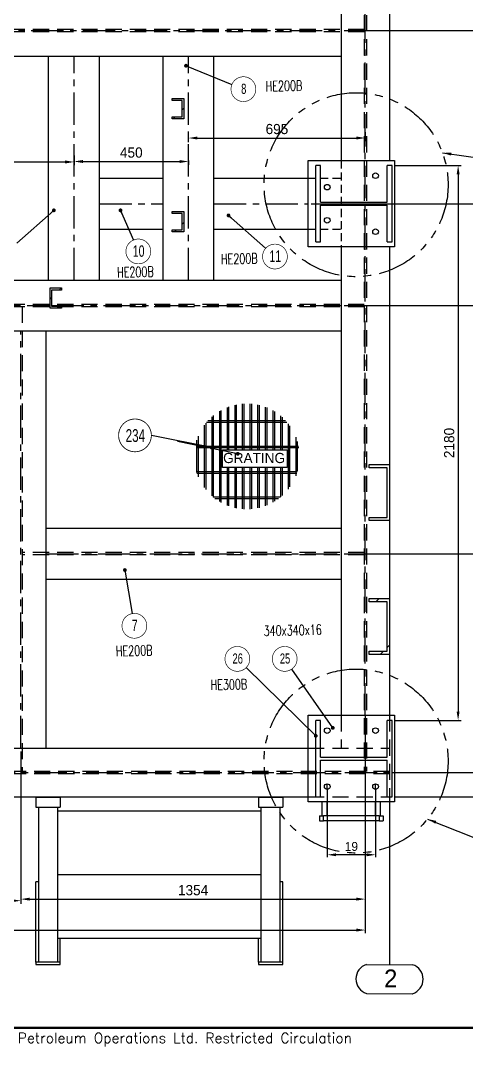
# Model space of a CAD drawing. Header units: millimetres. Extents: x 0 to 16187, y -20471 to 6290.
# Drawn here: x 7628.3 to 7803.6, y 5088.2 to 5491.2 of the extents above; entities that cross this region are included whole.
import ezdxf
from ezdxf.enums import TextEntityAlignment as Align

# ---------------------------------------------------------------- set-up
doc = ezdxf.new("R2010")
doc.units = ezdxf.units.MM
doc.header["$PDSIZE"] = -1
for name, pattern in [('CENTERX2', [20.32, 12.7, -2.54, 2.54, -2.54]), ('DASHED2', [9.525, 6.35, -3.175]), ('HIDDEN', [9.525, 6.35, -3.175]), ('PHANTOM2', [31.75, 15.875, -3.175, 3.175, -3.175, 3.175, -3.175])]:
    doc.linetypes.add(name, pattern=pattern)
doc.layers.add('BORDER1', color=3, linetype='Continuous')
doc.layers.add('BORDER2', color=7, linetype='Continuous')
doc.styles.add('MtXpl_txt_shx', font='txt.shx', dxfattribs={"height": 0.2})
doc.styles.add('ROMANC', font='ROMANC', dxfattribs={"height": 5})
doc.styles.add('ROMAND-1', font='ic-romand.shx')
doc.styles.add('ROMANS', font='ROMANS.shx', dxfattribs={"width": 0.8})
doc.styles.add('ROMANT', font='ROMANT', dxfattribs={"height": 4})
doc.styles.add('SLDTEXTSTYLE2', font='TXT', dxfattribs={"width": 0.686449})
doc.dimstyles.new('AM_ISO', dxfattribs={"dimtxt": 3.5, "dimasz": 3.5, "dimexe": 1, "dimexo": 1, "dimgap": 1.5, "dimtad": 1, "dimdsep": 46, "dimtxsty": 'Standard', "dimcen": 0, "dimclrd": 1, "dimclre": 1, "dimclrt": 1, "dimadec": 0, "dimazin": 2, "dimtp": 0.1, "dimtm": 0.1, "dimtfac": 0.71, "dimtdec": 3, "dimtmove": 0, "dimatfit": 3, "dimfxl": 1, "dimlwd": -1, "dimlwe": -1, "dimarcsym": 1})
doc.dimstyles.new('AM_ISO$7', dxfattribs={"dimtxt": 3.5, "dimasz": 3.5, "dimexe": 1, "dimexo": 1, "dimgap": 1.5, "dimtad": 1, "dimtoh": 1, "dimdsep": 46, "dimtxsty": 'Standard', "dimcen": 0, "dimclrd": 1, "dimclre": 1, "dimclrt": 1, "dimadec": 0, "dimazin": 2, "dimtp": 0.1, "dimtm": 0.1, "dimtfac": 0.71, "dimtdec": 3, "dimtmove": 0, "dimatfit": 3, "dimfxl": 1, "dimlwd": -1, "dimlwe": -1, "dimarcsym": 1})
pattern_1 = [(45, (5642.543, 1992.42), (-11.22532, 11.22532), [])]

# ---------------------------------------------------------------- blocks, each defined once
blk = doc.blocks.new('*D2021')
at = {"color": 1, "linetype": 'ByBlock'}
for p, q in [((7755.59, 5281.76), (7817.25, 5281.76)), ((7816, 5199.28), (7816, 5278.26)), ((7774.63, 5195.78), (7817.25, 5195.78))]:
    blk.add_line(p, q, dxfattribs=at)
at = {"color": 1}
for points in [[(7816.59, 5278.26), (7815.42, 5278.26), (7816, 5281.76)], [(7815.42, 5199.28), (7816.59, 5199.28), (7816, 5195.78)]]:
    blk.add_solid(points, dxfattribs=at)
at = {"layer": 'Defpoints', "color": 0}
for p in [(7754.34, 5281.76), (7816, 5281.76), (7773.38, 5195.78)]:
    blk.add_point(p, dxfattribs=at)
at = {"color": 1, "insert": (7812.5, 5238.77), "char_height": 4, "attachment_point": 5, "rotation": 90}
blk.add_mtext('860', dxfattribs=at)
blk = doc.blocks.new('*D2022')
at = {"color": 1, "linetype": 'ByBlock'}
for p, q in [((7755.59, 5379.26), (7817.25, 5379.26)), ((7816, 5285.26), (7816, 5375.76)), ((7755.59, 5281.76), (7817.25, 5281.76))]:
    blk.add_line(p, q, dxfattribs=at)
at = {"color": 1}
for points in [[(7816.59, 5375.76), (7815.42, 5375.76), (7816, 5379.26)], [(7815.42, 5285.26), (7816.59, 5285.26), (7816, 5281.76)]]:
    blk.add_solid(points, dxfattribs=at)
at = {"layer": 'Defpoints', "color": 0}
for p in [(7754.34, 5379.26), (7816, 5379.26), (7754.34, 5281.76)]:
    blk.add_point(p, dxfattribs=at)
at = {"color": 1, "insert": (7812.5, 5330.51), "char_height": 4, "attachment_point": 5, "rotation": 90}
blk.add_mtext('975', dxfattribs=at)
blk = doc.blocks.new('*D2023')
at = {"color": 1, "linetype": 'ByBlock'}
for p, q in [((7742.63, 5419.26), (7817.25, 5419.26)), ((7816, 5382.76), (7816, 5415.76)), ((7755.59, 5379.26), (7817.25, 5379.26))]:
    blk.add_line(p, q, dxfattribs=at)
at = {"color": 1}
for points in [[(7816.59, 5415.76), (7815.42, 5415.76), (7816, 5419.26)], [(7815.42, 5382.76), (7816.59, 5382.76), (7816, 5379.26)]]:
    blk.add_solid(points, dxfattribs=at)
at = {"layer": 'Defpoints', "color": 0}
for p in [(7741.38, 5419.26), (7816, 5419.26), (7754.34, 5379.26)]:
    blk.add_point(p, dxfattribs=at)
at = {"color": 1, "insert": (7812.5, 5399.26), "char_height": 4, "attachment_point": 5, "rotation": 90}
blk.add_mtext('400', dxfattribs=at)
blk = doc.blocks.new('*D2024')
at = {"color": 1, "linetype": 'ByBlock'}
for p, q in [((7755.59, 5487.26), (7817.25, 5487.26)), ((7816, 5422.76), (7816, 5483.76)), ((7742.63, 5419.26), (7817.25, 5419.26))]:
    blk.add_line(p, q, dxfattribs=at)
at = {"color": 1}
for points in [[(7816.59, 5483.76), (7815.42, 5483.76), (7816, 5487.26)], [(7815.42, 5422.76), (7816.59, 5422.76), (7816, 5419.26)]]:
    blk.add_solid(points, dxfattribs=at)
at = {"layer": 'Defpoints', "color": 0}
for p in [(7754.34, 5487.26), (7816, 5487.26), (7741.38, 5419.26)]:
    blk.add_point(p, dxfattribs=at)
at = {"color": 1, "insert": (7812.5, 5453.26), "char_height": 4, "attachment_point": 5, "rotation": 90}
blk.add_mtext('680', dxfattribs=at)
blk = doc.blocks.new('*D2025')
at = {"color": 1, "linetype": 'ByBlock'}
for p, q in [((7758.09, 5569.76), (7817.25, 5569.76)), ((7816, 5490.76), (7816, 5566.26)), ((7758.09, 5487.26), (7817.25, 5487.26))]:
    blk.add_line(p, q, dxfattribs=at)
at = {"color": 1}
for points in [[(7816.59, 5566.26), (7815.42, 5566.26), (7816, 5569.76)], [(7815.42, 5490.76), (7816.59, 5490.76), (7816, 5487.26)]]:
    blk.add_solid(points, dxfattribs=at)
at = {"layer": 'Defpoints', "color": 0}
for p in [(7756.84, 5569.76), (7816, 5569.76), (7756.84, 5487.26)]:
    blk.add_point(p, dxfattribs=at)
at = {"color": 1, "insert": (7812.5, 5528.51), "char_height": 4, "attachment_point": 5, "rotation": 90}
blk.add_mtext('825', dxfattribs=at)
blk = doc.blocks.new('*D2038')
at = {"color": 1, "linetype": 'ByBlock'}
for p, q in [((7583.68, 5204.05), (7583.68, 5144.19)), ((7628.48, 5204.05), (7628.48, 5144.19)), ((7624.98, 5145.44), (7587.18, 5145.44))]:
    blk.add_line(p, q, dxfattribs=at)
at = {"color": 1}
for points in [[(7587.18, 5146.02), (7587.18, 5144.85), (7583.68, 5145.44)], [(7624.98, 5144.85), (7624.98, 5146.02), (7628.48, 5145.44)]]:
    blk.add_solid(points, dxfattribs=at)
at = {"layer": 'Defpoints', "color": 0}
for p in [(7583.68, 5205.3), (7628.48, 5205.3), (7583.68, 5145.44)]:
    blk.add_point(p, dxfattribs=at)
at = {"color": 1, "insert": (7606.08, 5148.94), "char_height": 4, "attachment_point": 5}
blk.add_mtext('448', dxfattribs=at)
blk = doc.blocks.new('*D2039')
at = {"color": 1, "linetype": 'ByBlock'}
for p, q in [((7763.86, 5217.01), (7763.86, 5144.8)), ((7628.48, 5204.05), (7628.48, 5144.8)), ((7631.98, 5146.05), (7760.36, 5146.05))]:
    blk.add_line(p, q, dxfattribs=at)
at = {"color": 1}
for points in [[(7631.98, 5146.63), (7631.98, 5145.46), (7628.48, 5146.05)], [(7760.36, 5145.46), (7760.36, 5146.63), (7763.86, 5146.05)]]:
    blk.add_solid(points, dxfattribs=at)
at = {"layer": 'Defpoints', "color": 0}
for p in [(7763.86, 5218.26), (7628.48, 5205.3), (7763.86, 5146.05)]:
    blk.add_point(p, dxfattribs=at)
at = {"color": 1, "insert": (7696.17, 5149.55), "char_height": 4, "attachment_point": 5}
blk.add_mtext('1354', dxfattribs=at)
blk = doc.blocks.new('*D2044')
at = {"color": 1, "linetype": 'ByBlock'}
for p, q in [((7549.58, 5439.52), (7549.58, 5434.41)), ((7649.38, 5438.2), (7649.38, 5434.41)), ((7553.08, 5435.66), (7645.88, 5435.66))]:
    blk.add_line(p, q, dxfattribs=at)
at = {"color": 1}
for points in [[(7553.08, 5436.24), (7553.08, 5435.07), (7549.58, 5435.66)], [(7645.88, 5435.07), (7645.88, 5436.24), (7649.38, 5435.66)]]:
    blk.add_solid(points, dxfattribs=at)
at = {"layer": 'Defpoints', "color": 0}
for p in [(7549.58, 5440.77), (7649.38, 5439.45), (7649.38, 5435.66)]:
    blk.add_point(p, dxfattribs=at)
at = {"color": 1, "insert": (7599.48, 5439.16), "char_height": 4, "attachment_point": 5}
blk.add_mtext('998', dxfattribs=at)
blk = doc.blocks.new('*D2045')
at = {"color": 1, "linetype": 'ByBlock'}
for p, q in [((7649.38, 5434.05), (7649.38, 5437.09)), ((7652.88, 5435.84), (7690.88, 5435.84)), ((7694.38, 5436.23), (7694.38, 5434.59))]:
    blk.add_line(p, q, dxfattribs=at)
at = {"color": 1}
for points in [[(7652.88, 5436.42), (7652.88, 5435.25), (7649.38, 5435.84)], [(7690.88, 5435.25), (7690.88, 5436.42), (7694.38, 5435.84)]]:
    blk.add_solid(points, dxfattribs=at)
at = {"layer": 'Defpoints', "color": 0}
for p in [(7694.38, 5437.48), (7694.38, 5435.84), (7649.38, 5432.8)]:
    blk.add_point(p, dxfattribs=at)
at = {"color": 1, "insert": (7671.88, 5439.34), "char_height": 4, "attachment_point": 5}
blk.add_mtext('450', dxfattribs=at)
blk = doc.blocks.new('*D2046')
at = {"color": 1, "linetype": 'ByBlock'}
for p, q in [((7694.38, 5443.4), (7694.38, 5446.32)), ((7763.86, 5447.37), (7763.86, 5443.82)), ((7697.88, 5445.07), (7760.36, 5445.07))]:
    blk.add_line(p, q, dxfattribs=at)
at = {"color": 1}
for points in [[(7697.88, 5445.65), (7697.88, 5444.48), (7694.38, 5445.07)], [(7760.36, 5444.48), (7760.36, 5445.65), (7763.86, 5445.07)]]:
    blk.add_solid(points, dxfattribs=at)
at = {"layer": 'Defpoints', "color": 0}
for p in [(7763.86, 5448.62), (7694.38, 5442.15), (7763.86, 5445.07)]:
    blk.add_point(p, dxfattribs=at)
at = {"color": 1, "insert": (7729.12, 5448.57), "char_height": 4, "attachment_point": 5}
blk.add_mtext('695', dxfattribs=at)
blk = doc.blocks.new('*D2121')
at = {"color": 1, "linetype": 'ByBlock'}
for p, q in [((7748.88, 5189.26), (7748.88, 5162.47)), ((7767.88, 5189.26), (7767.88, 5162.47)), ((7764.38, 5163.47), (7752.38, 5163.47))]:
    blk.add_line(p, q, dxfattribs=at)
at = {"color": 1}
for points in [[(7752.38, 5164.05), (7752.38, 5162.89), (7748.88, 5163.47)], [(7764.38, 5162.89), (7764.38, 5164.05), (7767.88, 5163.47)]]:
    blk.add_solid(points, dxfattribs=at)
at = {"layer": 'Defpoints', "color": 0}
for p in [(7748.88, 5190.26), (7767.88, 5190.26), (7748.88, 5163.47)]:
    blk.add_point(p, dxfattribs=at)
at = {"color": 1, "insert": (7758.38, 5166.72), "char_height": 3.5, "attachment_point": 5}
blk.add_mtext('19', dxfattribs=at)
blk = doc.blocks.new('A$7E921A1473147')
at = {"color": 6, "ltscale": 0.2}
for p, q in [((0, 300), (300, 300)), ((0, 281), (0, 300)), ((300, 300), (300, 281)), ((0, 281), (144.5, 281)), ((144.5, 19), (144.5, 281)), ((155.5, 19), (155.5, 281)), ((155.5, 281), (300, 281)), ((0, 19), (144.5, 19)), ((0, 0), (0, 19)), ((0, 0), (300, 0)), ((155.5, 19), (300, 19)), ((300, 19), (300, 0))]:
    blk.add_line(p, q, dxfattribs=at)
blk = doc.blocks.new('*D2424')
at = {"color": 1, "linetype": 'ByBlock'}
for p, q in [((7774.63, 5817.66), (7854.24, 5817.66)), ((7852.99, 5189.76), (7852.99, 5814.16)), ((7775.63, 5186.26), (7854.24, 5186.26))]:
    blk.add_line(p, q, dxfattribs=at)
at = {"color": 1}
for points in [[(7853.57, 5814.16), (7852.41, 5814.16), (7852.99, 5817.66)], [(7852.41, 5189.76), (7853.57, 5189.76), (7852.99, 5186.26)]]:
    blk.add_solid(points, dxfattribs=at)
at = {"layer": 'Defpoints', "color": 0}
for p in [(7773.38, 5817.66), (7852.99, 5817.66), (7774.38, 5186.26)]:
    blk.add_point(p, dxfattribs=at)
at = {"color": 1, "insert": (7849.49, 5501.96), "char_height": 4, "attachment_point": 5, "rotation": 90}
blk.add_mtext('6314', dxfattribs=at)
blk = doc.blocks.new('*U609')
at = {"layer": 'BORDER1', "color": 154, "true_color": 0x1859a9, "const_width": 1}
blk.add_lwpolyline([(1.81, 811), (1144, 811), (1144, 0), (0, 0), (0, 811)], close=True, dxfattribs=at)
at = {"layer": 'BORDER2', "color": 154, "true_color": 0x1859a9, "style": 'ROMANS'}
blk.add_text('2017 ADNOC Onshore . All rights reserved. Abu Dhabi Company for Onshore Petroleum Operations Ltd. Restricted Circulation', height=4, dxfattribs=at).set_placement((489.5, -2), align=Align.TOP_CENTER)
at = {"layer": 'BORDER2', "flags": 8}
for tag, height, style, p in [('REV-A', 3.24, 'ROMANS', (986.93, 140.25)), ('RE-A', 8.06, 'ROMANT', (1084.63, 7.17))]:
    blk.add_attdef(tag, text='', height=height, dxfattribs=dict(at, style=style)).set_placement(p, align=Align.CENTER)
at = {"layer": 'BORDER2', "style": 'ROMANS', "width": 3.830216}
blk.add_attdef('DATE-A', text='', height=3.24, dxfattribs=at).set_placement((995.51, 140.25), (1008.51, 140.25), align=Align.FIT)
at = {"layer": 'BORDER2'}
for tag, height, style, p in [('DRN-A', 3.24, 'ROMANS', (1018.38, 140.25)), ('CHD-A', 3.24, 'ROMANS', (1032.35, 140.25)), ('APD-A', 3.24, 'ROMANS', (1046.64, 140.25)), ('CONS_CONT_VEND', 4.2, 'ROMANC', (1061.39, 72.83))]:
    blk.add_attdef(tag, text='', height=height, dxfattribs=dict(at, style=style)).set_placement(p, align=Align.CENTER)
at = {"layer": 'BORDER2', "style": 'ROMANS', "width": 0.8}
for tag, p, height in [('1:X', (997.23, 122.55), 3.5), ('LOC', (1042.74, 122.55), 3.5), ('PROJ_NO', (1118.64, 122.55), 3.5), ('CONS_DRG_NO', (1011, 63), 3)]:
    blk.add_attdef(tag, p, '', height=height, dxfattribs=at)
at = {"layer": 'BORDER2', "lineweight": 30, "width": 0.8, "flags": 104}
blk.add_attdef('COMMENTS-A', text='', height=2.2, dxfattribs=at).set_placement((1055.21, 142.07), align=Align.MIDDLE_LEFT)
at = {"layer": 'BORDER2', "style": 'ROMANS', "width": 0.8}
for tag, p in [('PROJECT_TITLE_1', (1061.07, 55.35)), ('PROJECT_TITLE_2', (1061.07, 49.3))]:
    blk.add_attdef(tag, text='', height=3.5, dxfattribs=at).set_placement(p, align=Align.MIDDLE)
at = {"layer": 'BORDER2', "style": 'ROMANT', "width": 0.8}
for tag, p in [('DRG_TITLE_1', (1061.07, 36.31)), ('DRG_TITLE_2', (1061.07, 28.31)), ('DRG_TITLE_3', (1061.07, 20.31))]:
    blk.add_attdef(tag, text='', height=5, dxfattribs=at).set_placement(p, align=Align.CENTER)
at = {"layer": 'BORDER2', "style": 'ROMANT'}
for tag, p in [('AR', (995, 7.17)), ('PA', (1011.74, 7.17)), ('DC', (1028.45, 7.17)), ('TS', (1120.84, 7.17))]:
    blk.add_attdef(tag, p, '', height=8.06, dxfattribs=at)
for tag, p in [('SRNO', (1074.7, 7.17)), ('SH', (1115.8, 7.18))]:
    blk.add_attdef(tag, text='', height=8.06, dxfattribs=at).set_placement(p, align=Align.RIGHT)
at = {"layer": 'BORDER2', "style": 'ROMANS', "flags": 2}
blk.add_attdef('TB_VERSION', text='', height=2, dxfattribs=at).set_placement((1, -1), align=Align.TOP_LEFT)
blk = doc.blocks.new('*D3863')
at = {"color": 1, "linetype": 'ByBlock'}
for p, q in [((7763.86, 5217.01), (7763.86, 5132.65)), ((7358.9, 5201.79), (7358.9, 5132.65)), ((7362.4, 5133.9), (7760.36, 5133.9))]:
    blk.add_line(p, q, dxfattribs=at)
at = {"color": 1}
for points in [[(7362.4, 5134.49), (7362.4, 5133.32), (7358.9, 5133.9)], [(7760.36, 5133.32), (7760.36, 5134.49), (7763.86, 5133.9)]]:
    blk.add_solid(points, dxfattribs=at)
at = {"layer": 'Defpoints', "color": 0}
for p in [(7763.86, 5218.26), (7358.9, 5203.04), (7763.86, 5133.9)]:
    blk.add_point(p, dxfattribs=at)
at = {"color": 1, "insert": (7561.38, 5137.4), "char_height": 4, "attachment_point": 5}
blk.add_mtext('4050', dxfattribs=at)
blk = doc.blocks.new('A$7E9318152A351E9')
at = {"color": 1}
blk.add_line((13.2, 77.36), (13.2, 11.43), dxfattribs=at)
at = {"color": 1, "ltscale": 0.2}
blk.add_line((4.15, 11.48), (22.25, 11.39), dxfattribs=at)
at = {"color": 1, "linetype": 'Continuous', "lineweight": 25}
blk.add_line((4.14, 0.09), (22.29, 0.01), dxfattribs=at)
at = {"color": 1, "ltscale": 0.2}
for centre, radius, start, end in [((5.98, 5.79), 5.98, 107.869, 252.0246), ((20.4, 5.69), 5.99, 287.9651, 71.9697)]:
    blk.add_arc(centre, radius, start, end, dxfattribs=at)
at = {"color": 1, "linetype": 'Continuous', "lineweight": 25}
blk.add_text('2', height=7, rotation=359.9537, dxfattribs=at).set_placement((11.06, 2.5))
blk = doc.blocks.new('A$7E931B17221C3')
for p, q in [((15, 40.86), (15, 23.32)), ((15.6, 40.99), (15.6, 23.32)), ((18, 41.33), (18, 23.32)), ((18.6, 41.38), (18.6, 23.32)), ((21, 41.37), (21, 23.32)), ((21.6, 41.32), (21.6, 23.32)), ((24, 40.96), (24, 23.32)), ((24.6, 40.82), (24.6, 23.32)), ((6.6, 36.72), (6.6, 4.66)), ((9, 38.42), (9, 2.96)), ((9.6, 38.76), (9.6, 2.61)), ((12, 39.91), (12, 23.32)), ((12.6, 40.14), (12.6, 23.32)), ((27, 40.09), (27, 23.32)), ((27.6, 39.85), (27.6, 23.32)), ((30, 38.68), (30, 23.32)), ((30.6, 38.32), (30.6, 23.32)), ((33, 36.59), (33, 23.32)), ((3, 32.92), (3, 8.46)), ((3.6, 33.7), (3.6, 7.68)), ((3.98, 34.15), (35.47, 34.15)), ((4.51, 34.75), (34.94, 34.75)), ((6, 36.21), (6, 5.17)), ((33.6, 36.07), (33.6, 23.32)), ((36, 33.51), (36, 7.87)), ((36.6, 32.71), (36.6, 8.67)), ((0.6, 28.66), (0.6, 12.72)), ((39, 28.28), (39, 13.09)), ((0, 27.03), (0, 14.34)), ((0, 24.75), (40.04, 24.75)), ((39.6, 26.53), (39.6, 14.84)), ((0, 24.15), (40.15, 24.15)), ((12, 16.28), (12, 1.46)), ((12.6, 16.28), (12.6, 1.23)), ((15, 16.28), (15, 0.52)), ((15.6, 16.28), (15.6, 0.38)), ((18, 16.28), (18, 0.04)), ((18.6, 16.28), (18.6, 0)), ((21, 16.28), (21, 0.01)), ((21.6, 16.28), (21.6, 0.05)), ((24, 16.28), (24, 0.42)), ((24.6, 16.28), (24.6, 0.55)), ((27, 16.28), (27, 1.29)), ((27.6, 16.28), (27.6, 1.53)), ((30, 16.28), (30, 2.7)), ((30.6, 16.28), (30.6, 3.05)), ((33, 16.28), (33, 4.78)), ((33.6, 16.28), (33.6, 5.3)), ((0, 14.75), (39.57, 14.75)), ((0.06, 14.15), (39.38, 14.15)), ((6.48, 4.75), (32.96, 4.75)), ((7.24, 4.15), (32.21, 4.15))]:
    blk.add_line(p, q)
blk.add_lwpolyline([(10.27, 23.32), (35.57, 23.32), (35.57, 16.28), (10.27, 16.28)], close=True)
at = {"color": 2, "style": 'ROMAND-1'}
blk.add_text('GRATING', height=4, dxfattribs=at).set_placement((10.45, 18.07))
blk = doc.blocks.new('*D4839')
at = {"color": 1, "linetype": 'ByBlock'}
for p, q in [((7745.63, 5419.26), (7843.98, 5419.26)), ((7842.73, 5199.29), (7842.73, 5415.76)), ((7774.85, 5195.79), (7843.98, 5195.79))]:
    blk.add_line(p, q, dxfattribs=at)
at = {"color": 1}
for points in [[(7843.32, 5415.76), (7842.15, 5415.76), (7842.73, 5419.26)], [(7842.15, 5199.29), (7843.32, 5199.29), (7842.73, 5195.79)]]:
    blk.add_solid(points, dxfattribs=at)
at = {"layer": 'Defpoints', "color": 0}
for p in [(7744.38, 5419.26), (7842.73, 5419.26), (7773.6, 5195.79)]:
    blk.add_point(p, dxfattribs=at)
at = {"color": 1, "insert": (7839.23, 5307.52), "char_height": 4, "attachment_point": 5, "rotation": 90}
blk.add_mtext('2235', dxfattribs=at)
blk = doc.blocks.new('*D4843')
at = {"color": 1, "linetype": 'ByBlock'}
for p, q in [((7775.63, 5434.26), (7801.58, 5434.26)), ((7800.33, 5430.76), (7800.33, 5219.76)), ((7775.63, 5216.26), (7801.58, 5216.26))]:
    blk.add_line(p, q, dxfattribs=at)
at = {"color": 1}
for points in [[(7800.91, 5430.76), (7799.74, 5430.76), (7800.33, 5434.26)], [(7799.74, 5219.76), (7800.91, 5219.76), (7800.33, 5216.26)]]:
    blk.add_solid(points, dxfattribs=at)
at = {"layer": 'Defpoints', "color": 0}
for p in [(7774.38, 5434.26), (7774.38, 5216.26), (7800.33, 5216.26)]:
    blk.add_point(p, dxfattribs=at)
at = {"color": 1, "insert": (7796.83, 5325.26), "char_height": 4, "attachment_point": 5, "rotation": 90}
blk.add_mtext('2180', dxfattribs=at)

msp = doc.modelspace()

# ---------------------------------------------------------------- hatches: boundary and pattern name
at = {"linetype": 'Continuous', "lineweight": 18}
h = msp.add_hatch(dxfattribs=at)
h.set_pattern_fill('ANSI31', scale=5, style=0)
h.set_pattern_definition(pattern_1)
h.paths.add_polyline_path([(7692.4776, 5452.55726), (7692.4776, 5460.55726), (7687.9776, 5460.55726), (7687.9776, 5459.75726), (7691.8776, 5459.75726), (7691.8776, 5453.35726), (7687.9776, 5453.35726), (7687.9776, 5452.55726)], flags=0)
h = msp.add_hatch(dxfattribs=at)
h.set_pattern_fill('ANSI31', scale=5, style=0)
h.set_pattern_definition(pattern_1)
h.paths.add_polyline_path([(7692.4776, 5408.25726), (7692.4776, 5416.25726), (7687.9776, 5416.25726), (7687.9776, 5415.45726), (7691.8776, 5415.45726), (7691.8776, 5409.05726), (7687.9776, 5409.05726), (7687.9776, 5408.25726)], flags=0)
h = msp.add_hatch(dxfattribs=at)
h.set_pattern_fill('ANSI31', scale=5, style=0)
h.set_pattern_definition(pattern_1)
h.paths.add_polyline_path([(7639.9776, 5386.15726), (7639.9776, 5378.15726), (7644.4776, 5378.15726), (7644.4776, 5378.95726), (7640.5776, 5378.95726), (7640.5776, 5385.35726), (7644.4776, 5385.35726), (7644.4776, 5386.15726)], flags=0)
h = msp.add_hatch(dxfattribs=at)
h.set_pattern_fill('ANSI31', scale=5, style=0)
h.set_pattern_definition(pattern_1)
h.paths.add_polyline_path([(7773.3776, 5242.15726), (7773.3776, 5264.15726), (7765.3776, 5264.15726), (7765.3776, 5262.90726), (7772.4776, 5262.90726), (7772.4776, 5243.40726), (7765.3776, 5243.40726), (7765.3776, 5242.15726)], flags=0)

# ---------------------------------------------------------------- linework, layer by layer
at = {"color": 2, "linetype": 'DASHED2'}
for p, q in [((7763.4076, 5807.68726), (7763.4076, 5196.22726)), ((7764.3076, 5807.68726), (7764.3076, 5196.22726)), ((7763.4076, 5487.70726), (7368.4176, 5487.70726)), ((7763.4076, 5486.80726), (7368.4176, 5486.80726)), ((7763.4076, 5379.70726), (7359.3476, 5379.70726)), ((7763.4076, 5378.80726), (7359.3476, 5378.80726)), ((7628.9276, 5378.80726), (7628.9276, 5196.22726)), ((7763.4076, 5282.20726), (7628.9276, 5282.20726)), ((7763.4076, 5281.30726), (7628.9276, 5281.30726)), ((7754.3376, 5218.25726), (7754.3376, 5205.29726)), ((7773.3776, 5218.25726), (7773.3776, 5186.25726)), ((7741.3776, 5205.29726), (7773.3776, 5205.29726)), ((7773.3776, 5196.22726), (7349.3776, 5196.22726)), ((7773.3776, 5195.32726), (7349.3776, 5195.32726)), ((7741.3776, 5186.25726), (7773.3776, 5186.25726))]:
    msp.add_line(p, q, dxfattribs=at)
at = {"color": 3, "linetype": 'CENTERX2'}
for p, q in [((7763.8576, 5218.25726), (7763.8576, 5807.68726)), ((7368.4176, 5487.25726), (7754.3376, 5487.25726)), ((7649.3776, 5389.25726), (7649.3776, 5477.25726)), ((7694.3776, 5389.25726), (7694.3776, 5477.25726)), ((7659.3776, 5419.25726), (7684.3776, 5419.25726)), ((7704.3776, 5419.25726), (7741.3776, 5419.25726)), ((7590.2776, 5379.25726), (7639.9776, 5379.25726)), ((7640.5776, 5379.25726), (7754.3376, 5379.25726)), ((7628.4776, 5205.29726), (7628.4776, 5369.25726)), ((7638.4776, 5281.75726), (7754.3376, 5281.75726)), ((7349.3776, 5195.77726), (7773.3776, 5195.77726))]:
    msp.add_line(p, q, dxfattribs=at)
at = {"color": 7, "linetype": 'Continuous', "lineweight": 25}
for p, q in [((7754.3376, 5785.65726), (7754.3376, 5436.25726)), ((7773.3776, 5785.65726), (7773.3776, 5436.25726)), ((7754.3376, 5497.25726), (7754.3376, 5487.25726)), ((7754.3376, 5487.25726), (7754.3376, 5477.25726)), ((7373.7776, 5477.25726), (7754.3376, 5477.25726)), ((7639.3776, 5477.25726), (7649.3776, 5477.25726)), ((7639.3776, 5389.25726), (7639.3776, 5477.25726)), ((7649.3776, 5477.25726), (7659.3776, 5477.25726)), ((7659.3776, 5389.25726), (7659.3776, 5477.25726)), ((7684.3776, 5477.25726), (7694.3776, 5477.25726)), ((7684.3776, 5389.25726), (7684.3776, 5477.25726)), ((7694.3776, 5477.25726), (7704.3776, 5477.25726)), ((7704.3776, 5389.25726), (7704.3776, 5477.25726)), ((7687.9776, 5460.55726), (7692.4776, 5460.55726)), ((7687.9776, 5459.75726), (7687.9776, 5460.55726)), ((7691.8776, 5459.75726), (7687.9776, 5459.75726)), ((7691.8776, 5453.35726), (7691.8776, 5459.75726)), ((7692.4776, 5460.55726), (7692.4776, 5452.55726)), ((7687.9776, 5452.55726), (7687.9776, 5453.35726)), ((7687.9776, 5453.35726), (7691.8776, 5453.35726)), ((7692.4776, 5452.55726), (7687.9776, 5452.55726)), ((7741.3776, 5402.25726), (7741.3776, 5436.25726)), ((7741.3776, 5436.25726), (7775.3776, 5436.25726)), ((7775.3776, 5436.25726), (7775.3776, 5402.25726)), ((7659.3776, 5429.25726), (7684.3776, 5429.25726)), ((7659.3776, 5419.25726), (7659.3776, 5429.25726)), ((7684.3776, 5419.25726), (7684.3776, 5429.25726)), ((7704.3776, 5429.25726), (7741.3776, 5429.25726)), ((7704.3776, 5419.25726), (7704.3776, 5429.25726)), ((7659.3776, 5409.25726), (7659.3776, 5419.25726)), ((7684.3776, 5409.25726), (7684.3776, 5419.25726)), ((7704.3776, 5409.25726), (7704.3776, 5419.25726)), ((7687.9776, 5416.25726), (7692.4776, 5416.25726)), ((7687.9776, 5415.45726), (7687.9776, 5416.25726)), ((7691.8776, 5415.45726), (7687.9776, 5415.45726)), ((7691.8776, 5409.05726), (7691.8776, 5415.45726)), ((7692.4776, 5416.25726), (7692.4776, 5408.25726)), ((7659.3776, 5409.25726), (7684.3776, 5409.25726)), ((7704.3776, 5409.25726), (7741.3776, 5409.25726)), ((7687.9776, 5408.25726), (7687.9776, 5409.05726)), ((7687.9776, 5409.05726), (7691.8776, 5409.05726)), ((7692.4776, 5408.25726), (7687.9776, 5408.25726)), ((7775.3776, 5402.25726), (7741.3776, 5402.25726)), ((7754.3376, 5402.25726), (7754.3376, 5218.25726)), ((7773.3776, 5402.25726), (7773.3776, 5316.75726)), ((7368.4176, 5389.25726), (7754.3376, 5389.25726)), ((7639.3776, 5389.25726), (7649.3776, 5389.25726)), ((7649.3776, 5389.25726), (7659.3776, 5389.25726)), ((7684.3776, 5389.25726), (7694.3776, 5389.25726)), ((7694.3776, 5389.25726), (7704.3776, 5389.25726)), ((7754.3376, 5389.25726), (7754.3376, 5379.25726)), ((7639.9776, 5386.15726), (7644.4776, 5386.15726)), ((7639.9776, 5378.15726), (7639.9776, 5386.15726)), ((7640.5776, 5385.35726), (7640.5776, 5378.95726)), ((7644.4776, 5385.35726), (7640.5776, 5385.35726)), ((7644.4776, 5386.15726), (7644.4776, 5385.35726)), ((7644.4776, 5378.15726), (7639.9776, 5378.15726)), ((7640.5776, 5378.95726), (7644.4776, 5378.95726)), ((7644.4776, 5378.95726), (7644.4776, 5378.15726)), ((7754.3376, 5379.25726), (7754.3376, 5369.25726)), ((7494.2776, 5369.25726), (7754.3376, 5369.25726)), ((7618.4776, 5369.25726), (7628.4776, 5369.25726)), ((7628.4776, 5369.25726), (7638.4776, 5369.25726)), ((7638.4776, 5205.29726), (7638.4776, 5369.25726)), ((7765.3776, 5315.50726), (7765.3776, 5316.75726)), ((7765.3776, 5316.75726), (7773.3776, 5316.75726)), ((7773.3776, 5316.75726), (7773.3776, 5294.75726)), ((7772.4776, 5315.50726), (7765.3776, 5315.50726)), ((7772.4776, 5296.00726), (7772.4776, 5315.50726)), ((7765.3776, 5294.75726), (7765.3776, 5296.00726)), ((7765.3776, 5296.00726), (7772.4776, 5296.00726)), ((7773.3776, 5294.75726), (7765.3776, 5294.75726)), ((7773.3776, 5294.75726), (7773.3776, 5264.15726)), ((7638.4776, 5281.75726), (7638.4776, 5291.75726)), ((7638.4776, 5291.75726), (7754.3376, 5291.75726)), ((7754.3376, 5291.75726), (7754.3376, 5281.75726)), ((7638.4776, 5271.75726), (7638.4776, 5281.75726)), ((7754.3376, 5281.75726), (7754.3376, 5271.75726)), ((7638.4776, 5271.75726), (7754.3376, 5271.75726)), ((7765.3776, 5264.15726), (7773.3776, 5264.15726)), ((7765.3776, 5262.90726), (7765.3776, 5264.15726)), ((7773.3776, 5264.15726), (7773.3776, 5242.15726)), ((7772.4776, 5262.90726), (7765.3776, 5262.90726)), ((7772.4776, 5243.40726), (7772.4776, 5262.90726)), ((7765.3776, 5242.15726), (7765.3776, 5243.40726)), ((7765.3776, 5243.40726), (7772.4776, 5243.40726)), ((7773.3776, 5242.15726), (7765.3776, 5242.15726)), ((7773.3776, 5242.15726), (7773.3776, 5218.25726)), ((7741.3776, 5218.25726), (7775.3776, 5218.25726)), ((7741.3776, 5184.25726), (7741.3776, 5218.25726)), ((7775.3776, 5218.25726), (7775.3776, 5184.25726)), ((7611.3776, 5205.29726), (7741.3776, 5205.29726)), ((7618.4776, 5205.29726), (7628.4776, 5205.29726)), ((7628.4776, 5205.29726), (7638.4776, 5205.29726)), ((7748.8776, 5189.15726), (7748.8776, 5191.35726)), ((7767.8776, 5189.15726), (7767.8776, 5191.35726)), ((7381.3776, 5186.25726), (7741.3776, 5186.25726)), ((7634.3776, 5186.12225), (7643.8776, 5186.12225)), ((7634.3776, 5186.12225), (7634.3776, 5182.12225)), ((7642.0276, 5186.25726), (7642.0276, 5186.12225)), ((7642.8776, 5186.25726), (7642.8776, 5186.12225)), ((7643.8776, 5186.12225), (7643.8776, 5182.12225)), ((7721.8776, 5186.12225), (7731.3776, 5186.12225)), ((7721.8776, 5186.12225), (7721.8776, 5182.12225)), ((7722.8776, 5186.12225), (7722.8776, 5186.25726)), ((7723.7276, 5186.12225), (7723.7276, 5186.25726)), ((7731.3776, 5186.12225), (7731.3776, 5182.12225)), ((7775.3776, 5184.25726), (7741.3776, 5184.25726)), ((7746.8776, 5178.82726), (7746.8776, 5184.25726)), ((7748.8776, 5178.82726), (7748.8776, 5184.25726)), ((7767.8776, 5178.82726), (7767.8776, 5184.25726)), ((7769.8776, 5178.82726), (7769.8776, 5184.25726)), ((7634.3776, 5182.12225), (7643.8776, 5182.12225)), ((7635.3776, 5182.12225), (7635.3776, 5121.32726)), ((7642.8776, 5182.12225), (7642.8776, 5121.32726)), ((7642.8776, 5180.68085), (7722.8776, 5180.68085)), ((7721.8776, 5182.12225), (7731.3776, 5182.12225)), ((7722.8776, 5121.32726), (7722.8776, 5182.12225)), ((7730.3776, 5121.32726), (7730.3776, 5182.12225)), ((7745.8776, 5178.82726), (7745.8776, 5176.82726)), ((7745.8776, 5178.82726), (7747.42396, 5178.82726)), ((7745.8776, 5176.82726), (7747.42396, 5176.82726)), ((7769.33124, 5178.82726), (7747.42396, 5178.82726)), ((7747.42396, 5176.82726), (7747.42396, 5178.82726)), ((7769.33124, 5176.82726), (7747.42396, 5176.82726)), ((7769.33124, 5178.82726), (7769.33124, 5176.82726)), ((7769.33124, 5178.82726), (7770.8776, 5178.82726)), ((7769.33124, 5176.82726), (7770.8776, 5176.82726)), ((7770.8776, 5178.82726), (7770.8776, 5176.82726)), ((7642.8776, 5155.68085), (7722.8776, 5155.68085)), ((7634.3776, 5121.32726), (7634.3776, 5152.82726)), ((7635.3776, 5152.82726), (7634.3776, 5152.82726)), ((7731.3776, 5152.82726), (7730.3776, 5152.82726)), ((7731.3776, 5121.32726), (7731.3776, 5152.82726)), ((7642.8776, 5130.68085), (7722.8776, 5130.68085)), ((7643.8776, 5121.32726), (7643.8776, 5130.68085)), ((7721.8776, 5121.32726), (7721.8776, 5130.68085)), ((7634.3776, 5121.32726), (7634.3776, 5120.32726)), ((7643.8776, 5121.32726), (7634.3776, 5121.32726)), ((7634.3776, 5120.32726), (7643.8776, 5120.32726)), ((7643.8776, 5120.32726), (7643.8776, 5121.32726)), ((7721.8776, 5121.32726), (7721.8776, 5120.32726)), ((7731.3776, 5121.32726), (7721.8776, 5121.32726)), ((7721.8776, 5120.32726), (7731.3776, 5120.32726)), ((7731.3776, 5120.32726), (7731.3776, 5121.32726))]:
    msp.add_line(p, q, dxfattribs=at)
at = {"color": 2, "linetype": 'HIDDEN', "ltscale": 0.5}
for p, q in [((7754.3376, 5436.25726), (7754.3376, 5402.25726)), ((7741.3776, 5429.25726), (7754.3376, 5429.25726)), ((7741.3776, 5409.25726), (7754.3376, 5409.25726))]:
    msp.add_line(p, q, dxfattribs=at)
msp.add_line((7763.8576, 5218.25726), (7763.8576, 5163.18412))
at = {"color": 4, "lineweight": 25}
for points in [[(7720.82676, 5464.26703, 0.25, 0.25, 1), (7711.07676, 5464.26703, 0.25, 0.25, 1)], [(7679.51885, 5400.50487, 0.25, 0.25, 1), (7669.76885, 5400.50487, 0.25, 0.25, 1)], [(7733.21355, 5398.50193, 0.25, 0.25, 1), (7723.46355, 5398.50193, 0.25, 0.25, 1)], [(7679.76247, 5328.23394, 0.33, 0.33, 1), (7666.89247, 5328.23394, 0.33, 0.33, 1)], [(7677.97413, 5253.42438, 0.25, 0.25, 1), (7668.22413, 5253.42438, 0.25, 0.25, 1)], [(7718.45009, 5240.43409, 0.25, 0.25, 1), (7708.70009, 5240.43409, 0.25, 0.25, 1)], [(7737.04977, 5240.43409, 0.25, 0.25, 1), (7727.29977, 5240.43409, 0.25, 0.25, 1)]]:
    msp.add_lwpolyline(points, format="xyseb", close=True, dxfattribs=at)
at = {"color": 5, "linetype": 'PHANTOM2'}
for centre in [(7760.23686, 5426.73189), (7760.23686, 5200.29429)]:
    msp.add_circle(centre, 36.15104, dxfattribs=at)
at = {"color": 7, "linetype": 'Continuous', "lineweight": 25}
for centre in [(7767.8776, 5430.25726), (7748.8776, 5425.75726), (7748.8776, 5412.75726), (7767.8776, 5408.25726), (7748.8776, 5212.25726), (7767.8776, 5212.25726), (7748.8776, 5190.25726), (7767.8776, 5190.25726)]:
    msp.add_circle(centre, 1.1, dxfattribs=at)

# ---------------------------------------------------------------- block references
at = {"ltscale": 0.2, "xscale": -0.09999999999999995, "yscale": 0.09999999999999995, "zscale": 0.09999999999999995, "rotation": 270}
for p in [(7744.3776, 5404.25726), (7744.3776, 5186.25726)]:
    msp.add_blockref('A$7E921A1473147', p, dxfattribs=at)
for name, p in [('A$7E931B17221C3', (7697.51334, 5299.29199)), ('A$7E9318152A351E9', (7760.1761, 5108.89428))]:
    msp.add_blockref(name, p)
at = {"layer": 'BORDER1'}
msp.add_blockref('*U609', (7097.74721, 5095.49056), dxfattribs=at)

# ---------------------------------------------------------------- texts
at = {"color": 4, "lineweight": 25, "style": 'SLDTEXTSTYLE2', "width": 0.686449}
for s, height, p in [('8', 4, (7716.08494, 5464.42141)), ('10', 4.5, (7674.77703, 5400.65925)), ('11', 4.5, (7728.47173, 5398.6563)), ('234', 5, (7673.47538, 5328.18228)), ('7', 4.5, (7673.2323, 5253.57876)), ('26', 4, (7713.70827, 5240.58847)), ('25', 4, (7732.30795, 5240.58847))]:
    msp.add_text(s, height=height, dxfattribs=at).set_placement(p, align=Align.MIDDLE_CENTER)
at = {"color": 4, "lineweight": 25, "style": 'MtXpl_txt_shx', "width": 0.6875}
for s, p in [('HE200B', (7724.74058, 5463.36689)), ('HE200B', (7707.18033, 5395.47638)), ('HE200B', (7666.35028, 5390.26298)), ('340x340x16', (7723.93603, 5249.4321)), ('HE200B', (7665.86693, 5241.48488)), ('HE300B', (7703.09342, 5228.19808))]:
    msp.add_text(s, height=4, rotation=1.3639275, dxfattribs=at).set_placement(p)

# ---------------------------------------------------------------- dimensions: what is measured, and where the dimension line sits
dim = msp.add_linear_dim(base=(7852.99088, 5817.65726), p1=(7774.3776, 5186.25726), p2=(7773.3776, 5817.65726), angle=90, dimstyle='AM_ISO', override={"dimtxt": 4, "dimexe": 1.25, "dimexo": 1.25, "dimlfac": 10})
dim.commit()
dim.dimension.update_dxf_attribs({"geometry": '*D2424', "text_midpoint": (7852.99088, 5501.95726), "dimtype": 160})
for base, p1, p2, override, picture, middle in [((7816.00296, 5569.75726), (7756.8376, 5487.25726), (7756.8376, 5569.75726), {"dimtxt": 4, "dimexe": 1.25, "dimexo": 1.25, "dimlfac": 10}, '*D2025', (7812.50296, 5528.50726)), ((7816.00296, 5487.25726), (7741.3776, 5419.25726), (7754.3376, 5487.25726), {"dimtxt": 4, "dimexe": 1.25, "dimexo": 1.25, "dimlfac": 10}, '*D2024', (7812.50296, 5453.25726)), ((7800.32679, 5216.25726), (7774.3776, 5434.25726), (7774.3776, 5216.25726), {"dimtxt": 4, "dimexe": 1.25, "dimexo": 1.25, "dimlfac": 10}, '*D4843', (7796.82679, 5325.25726)), ((7816.00296, 5419.25726), (7754.3376, 5379.25726), (7741.3776, 5419.25726), {"dimtxt": 4, "dimexe": 1.25, "dimexo": 1.25, "dimlfac": 10}, '*D2023', (7812.50296, 5399.25726)), ((7842.73175, 5419.25726), (7773.60256, 5195.78788), (7744.3776, 5419.25726), {"dimtxt": 4, "dimexe": 1.25, "dimexo": 1.25, "dimdec": 0, "dimlfac": 10}, '*D4839', (7839.23175, 5307.52257)), ((7816.00296, 5379.25726), (7754.3376, 5281.75726), (7754.3376, 5379.25726), {"dimtxt": 4, "dimexe": 1.25, "dimexo": 1.25, "dimlfac": 10}, '*D2022', (7812.50296, 5330.50726)), ((7816.00296, 5281.75726), (7773.3776, 5195.77726), (7754.3376, 5281.75726), {"dimtxt": 4, "dimexe": 1.25, "dimexo": 1.25, "dimdec": 0, "dimlfac": 10}, '*D2021', (7812.50296, 5238.76726))]:
    dim = msp.add_linear_dim(base=base, p1=p1, p2=p2, angle=90, dimstyle='AM_ISO', override=override)
    dim.commit()
    dim.dimension.update_dxf_attribs({"geometry": picture, "text_midpoint": middle})
for base, p1, p2, override, picture, middle in [((7763.8576, 5445.068), (7694.3776, 5442.1472), (7763.8576, 5448.61752), {"dimtxt": 4, "dimexe": 1.25, "dimexo": 1.25, "dimdec": 0, "dimlfac": 10}, '*D2046', (7729.1176, 5448.568)), ((7649.3776, 5435.65525), (7549.5776, 5440.7654), (7649.3776, 5439.44951), {"dimtxt": 4, "dimexe": 1.25, "dimexo": 1.25, "dimlfac": 10}, '*D2044', (7599.4776, 5439.15525)), ((7694.3776, 5435.83529), (7649.3776, 5432.80335), (7694.3776, 5437.47567), {"dimtxt": 4, "dimexe": 1.25, "dimexo": 1.25, "dimlfac": 10}, '*D2045', (7671.8776, 5439.33529)), ((7583.6776, 5145.43514), (7628.4776, 5205.29726), (7583.6776, 5205.29726), {"dimtxt": 4, "dimexe": 1.25, "dimexo": 1.25, "dimlfac": 10}, '*D2038', (7606.0776, 5148.93514))]:
    dim = msp.add_linear_dim(base=base, p1=p1, p2=p2, dimstyle='AM_ISO', override=override)
    dim.commit()
    dim.dimension.update_dxf_attribs({"geometry": picture, "text_midpoint": middle})
for base, p1, picture, middle in [((7763.8576, 5133.90479), (7358.8976, 5203.04225), '*D3863', (7561.3776, 5133.90479)), ((7763.8576, 5146.04662), (7628.4776, 5205.29726), '*D2039', (7696.1676, 5146.04662))]:
    dim = msp.add_linear_dim(base=base, p1=p1, p2=(7763.8576, 5218.25726), dimstyle='AM_ISO', override={"dimtxt": 4, "dimexe": 1.25, "dimexo": 1.25, "dimdec": 0, "dimlfac": 10})
    dim.commit()
    dim.dimension.update_dxf_attribs({"geometry": picture, "text_midpoint": middle, "dimtype": 160})
dim = msp.add_linear_dim(base=(7748.8776, 5163.46878), p1=(7767.8776, 5190.25726), p2=(7748.8776, 5190.25726), dimstyle='AM_ISO')
dim.commit()
dim.dimension.update_dxf_attribs({"geometry": '*D2121', "text_midpoint": (7758.3776, 5166.71878)})

# ---------------------------------------------------------------- leaders
at = {"color": 2}
msp.add_leader([(7693.38412, 5473.47039), (7711.4377, 5466.10792)], dimstyle='AM_ISO$7', override={"dimasz": 1.5, "dimldrblk": 'Dot'}, dxfattribs=at)
at = {"annotation_type": 0, "has_hookline": 1, "hookline_direction": 0}
for points, text_width in [([(7794.1652, 5439.21248), (7820.35424, 5435.65542)], 20.56), ([(7788.31659, 5177.52532), (7806.46037, 5170.31688), (7809.96037, 5170.31688)], 28.16)]:
    msp.add_leader(points, dimstyle='AM_ISO$7', override={"dimgap": 1.5, "dimtad": 0}, dxfattribs=dict(at, text_width=text_width))
at = {"color": 4, "lineweight": 25}
for points in [[(7641.46063, 5416.65446), (7626.85824, 5403.73517)], [(7667.6219, 5416.65446), (7672.69997, 5404.97555)], [(7703.51334, 5323.44493), (7679.76247, 5328.23394)], [(7713.74218, 5321.00949), (7689.99132, 5325.7985)], [(7669.37741, 5275.32909), (7672.28254, 5258.2305)], [(7744.3776, 5210.2141), (7717.05499, 5237.02001)], [(7751.07314, 5213.32268), (7734.96252, 5236.43483)]]:
    msp.add_leader(points, dimstyle='AM_ISO$7', override={"dimasz": 1.5, "dimldrblk": 'Dot'}, dxfattribs=at)
msp.add_leader([(7710.08503, 5414.65151), (7724.68742, 5401.73223)], dimstyle='AM_ISO$7', override={"dimasz": 1.5, "dimldrblk": 'Dot'})

doc.saveas('drawing.dxf')
